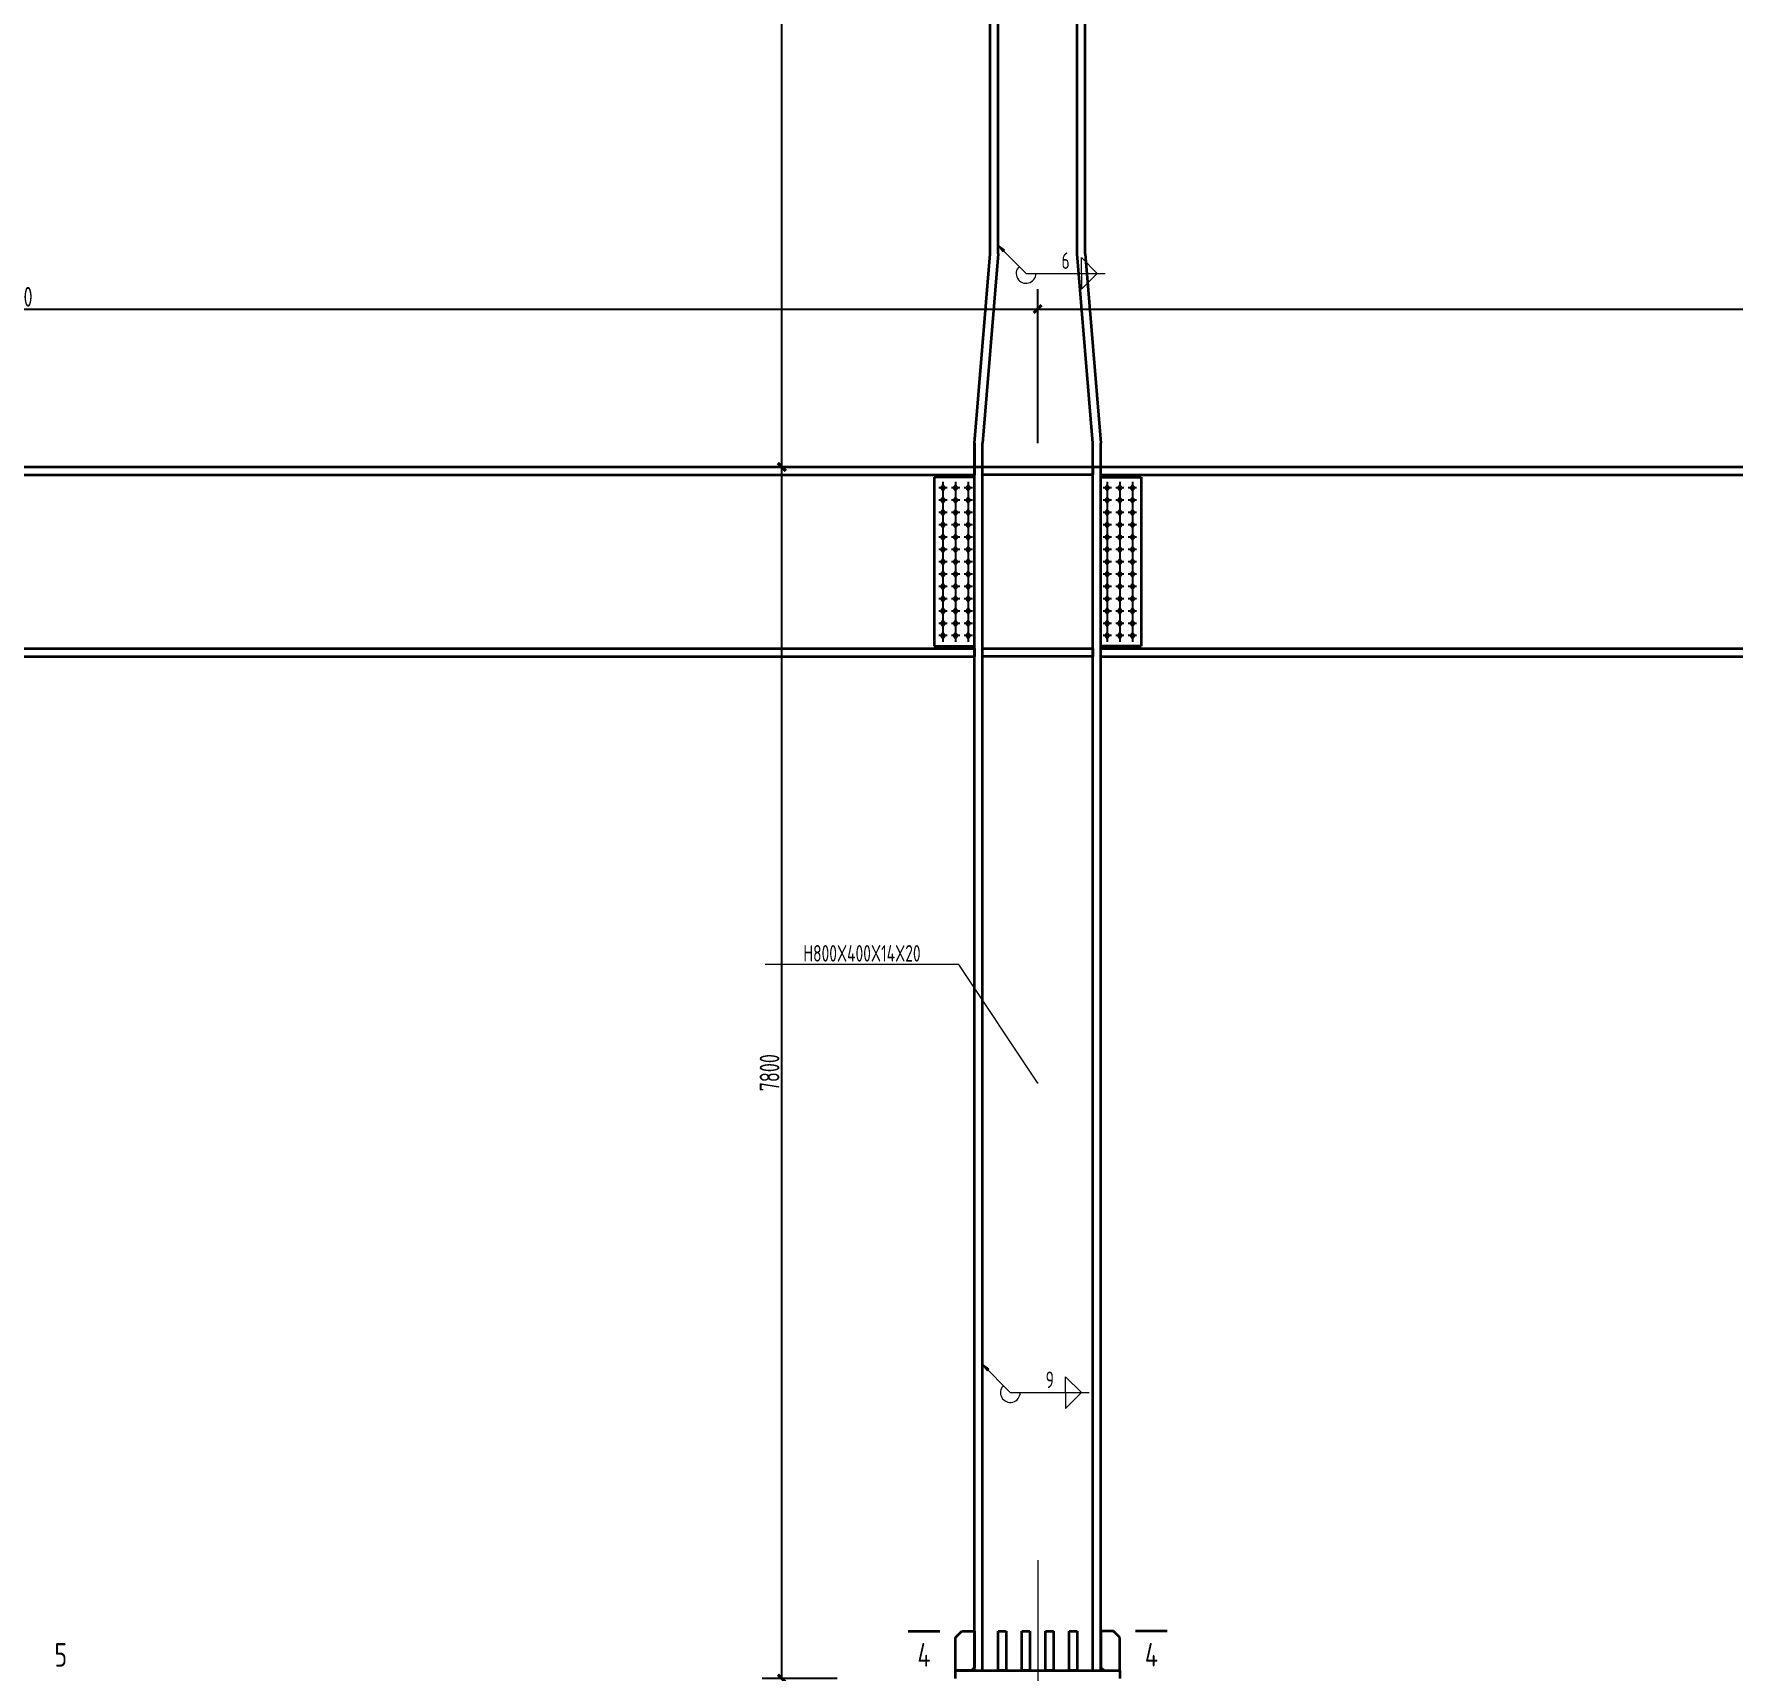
# Model space of a CAD drawing. Extents: x 19118 to 566552, y -1188739 to 92943.
# Drawn here: x 123992 to 145507, y -949083 to -928354 of the extents above; entities that cross this region are included whole.
import ezdxf
from ezdxf.enums import TextEntityAlignment as Align

# ---------------------------------------------------------------- set-up
doc = ezdxf.new("R2010")
doc.units = 0
doc.header["$LTSCALE"] = 1000
doc.header["$MEASUREMENT"] = 0
doc.linetypes.add('线型6', pattern=[8.75, 5, -1.25, 1.25, -1.25])
doc.layers.get('0').update_dxf_attribs({"linetype": 'CONTINUOUS'})
doc.layers.get('Defpoints').update_dxf_attribs({"linetype": 'CONTINUOUS'})
doc.layers.add('10', color=7, linetype='CONTINUOUS')
for name, color, linetype, lineweight in [('111', 9, '线型6', 18), ('14', 2, 'CONTINUOUS', 35), ('字符串标注', 9, 'CONTINUOUS', 18), ('尺寸标注', 9, 'CONTINUOUS', 18), ('柱子', 3, 'CONTINUOUS', 35), ('焊缝标注', 9, 'CONTINUOUS', 18)]:
    doc.layers.add(name, color=color, linetype=linetype, lineweight=lineweight)
doc.styles.add('PkpmHz', font='Pkpmeng', dxfattribs={"width": 0.7, "bigfont": 'hztxt'})
doc.dimstyles.new('Pkpm_1.00', dxfattribs={"dimtxt": 250, "dimasz": 100, "dimexe": 250, "dimexo": 0.0625, "dimgap": 30, "dimtad": 1, "dimdec": 0, "dimrnd": 5, "dimzin": 0, "dimdsep": 46, "dimtxsty": 'PkpmHz', "dimblk1": 'ARCHTICK', "dimblk2": 'ARCHTICK', "dimsah": 1, "dimcen": 0.09, "dimadec": 0, "dimazin": 0, "dimtfac": 1, "dimtdec": 0, "dimtmove": 2, "dimatfit": 1, "dimfxl": 1, "dimtolj": 1, "dimtzin": 0, "dimarcsym": 0})

# ---------------------------------------------------------------- blocks, each defined once
blk = doc.blocks.new('_ArchTick')
at = {"color": 0, "linetype": 'ByBlock', "const_width": 0.4}
blk.add_lwpolyline([(-0.5, -0.5), (0.5, 0.5)], dxfattribs=at)
blk = doc.blocks.new('*D72')
at = {"layer": 'Defpoints', "color": 0, "linetype": 'Continuous'}
for p in [(133462, -933837), (136702, -933837), (136702, -949177)]:
    blk.add_point(p, dxfattribs=at)
at = {"layer": '尺寸标注', "color": 0, "linetype": 'Continuous', "lineweight": -2}
for p, q in [((134162, -933837), (133212, -933837)), ((133462, -949177), (133462, -933837)), ((134162, -949177), (133212, -949177))]:
    blk.add_line(p, q, dxfattribs=at)
at = {"layer": '尺寸标注', "color": 0, "linetype": 'Continuous', "lineweight": -2, "xscale": 100, "yscale": 100, "zscale": 100}
for p, rotation in [((133462, -933837), 90), ((133462, -949177), 270)]:
    blk.add_blockref('_ArchTick', p, dxfattribs=dict(at, rotation=rotation))
at = {"layer": '尺寸标注', "color": 0, "linetype": 'Continuous', "insert": (133307, -941507), "char_height": 250, "attachment_point": 5, "rotation": 90, "style": 'PkpmHz'}
blk.add_mtext('\\A1;7800', dxfattribs=at)
blk = doc.blocks.new('*D73')
at = {"layer": 'Defpoints', "color": 0, "linetype": 'Continuous'}
for p in [(133462, -920577), (136702, -920577), (136702, -933837)]:
    blk.add_point(p, dxfattribs=at)
at = {"layer": '尺寸标注', "color": 0, "linetype": 'Continuous', "lineweight": -2}
for p, q in [((134162, -920577), (133212, -920577)), ((133462, -933837), (133462, -920577)), ((134162, -933837), (133212, -933837))]:
    blk.add_line(p, q, dxfattribs=at)
at = {"layer": '尺寸标注', "color": 0, "linetype": 'Continuous', "lineweight": -2, "xscale": 100, "yscale": 100, "zscale": 100}
for p, rotation in [((133462, -920577), 90), ((133462, -933837), 270)]:
    blk.add_blockref('_ArchTick', p, dxfattribs=dict(at, rotation=rotation))
at = {"layer": '尺寸标注', "color": 0, "linetype": 'Continuous', "insert": (133307, -927207), "char_height": 250, "attachment_point": 5, "rotation": 90, "style": 'PkpmHz'}
blk.add_mtext('\\A1;6500', dxfattribs=at)
blk = doc.blocks.new('*D77')
at = {"layer": 'Defpoints', "color": 0, "linetype": 'Continuous'}
for p in [(136702, -931837), (110702, -933717), (136702, -933837)]:
    blk.add_point(p, dxfattribs=at)
at = {"layer": '尺寸标注', "color": 0, "linetype": 'Continuous', "lineweight": -2}
for p, q in [((110702, -933417), (110702, -931587)), ((136702, -933537), (136702, -931587)), ((110702, -931837), (136702, -931837))]:
    blk.add_line(p, q, dxfattribs=at)
at = {"layer": '尺寸标注', "color": 0, "linetype": 'Continuous', "lineweight": -2, "xscale": 100, "yscale": 100, "zscale": 100, "rotation": 180}
blk.add_blockref('_ArchTick', (110702, -931837), dxfattribs=at)
at = {"layer": '尺寸标注', "color": 0, "linetype": 'Continuous', "lineweight": -2, "xscale": 100, "yscale": 100, "zscale": 100}
blk.add_blockref('_ArchTick', (136702, -931837), dxfattribs=at)
at = {"layer": '尺寸标注', "color": 0, "linetype": 'Continuous', "insert": (123702, -931682), "char_height": 250, "attachment_point": 5, "style": 'PkpmHz'}
blk.add_mtext('\\A1;13000', dxfattribs=at)
blk = doc.blocks.new('*D78')
at = {"layer": 'Defpoints', "color": 0, "linetype": 'Continuous'}
for p in [(162702, -931837), (136702, -933837), (162702, -933837)]:
    blk.add_point(p, dxfattribs=at)
at = {"layer": '尺寸标注', "color": 0, "linetype": 'Continuous', "lineweight": -2}
for p, q in [((136702, -933537), (136702, -931587)), ((162702, -933537), (162702, -931587)), ((136702, -931837), (162702, -931837))]:
    blk.add_line(p, q, dxfattribs=at)
at = {"layer": '尺寸标注', "color": 0, "linetype": 'Continuous', "lineweight": -2, "xscale": 100, "yscale": 100, "zscale": 100, "rotation": 180}
blk.add_blockref('_ArchTick', (136702, -931837), dxfattribs=at)
at = {"layer": '尺寸标注', "color": 0, "linetype": 'Continuous', "lineweight": -2, "xscale": 100, "yscale": 100, "zscale": 100}
blk.add_blockref('_ArchTick', (162702, -931837), dxfattribs=at)
at = {"layer": '尺寸标注', "color": 0, "linetype": 'Continuous', "insert": (149702, -931682), "char_height": 250, "attachment_point": 5, "style": 'PkpmHz'}
blk.add_mtext('\\A1;13000', dxfattribs=at)

msp = doc.modelspace()

# ---------------------------------------------------------------- hatches: boundary and pattern name
at = {"layer": '10'}
for points in [[(135502.33, -934067.43), (135476.08, -934101.55), (135502.33, -934135.68), (135528.59, -934101.55), (135502.33, -934067.43)], [(135662.33, -934067.43), (135636.08, -934101.55), (135662.33, -934135.68), (135688.59, -934101.55), (135662.33, -934067.43)], [(135822.34, -934067.43), (135796.08, -934101.55), (135822.34, -934135.68), (135848.59, -934101.55), (135822.34, -934067.43)], [(137582.33, -934067.43), (137556.08, -934101.55), (137582.33, -934135.68), (137608.58, -934101.55), (137582.33, -934067.43)], [(137742.33, -934067.43), (137716.08, -934101.55), (137742.33, -934135.68), (137768.58, -934101.55), (137742.33, -934067.43)], [(137902.33, -934067.43), (137876.08, -934101.55), (137902.33, -934135.68), (137928.59, -934101.55), (137902.33, -934067.43)], [(135502.33, -934223.35), (135476.08, -934257.48), (135502.33, -934291.6), (135528.59, -934257.48), (135502.33, -934223.35)], [(135502.33, -934379.27), (135476.08, -934413.4), (135502.33, -934447.52), (135528.59, -934413.4), (135502.33, -934379.27)], [(135662.33, -934223.35), (135636.08, -934257.48), (135662.33, -934291.6), (135688.59, -934257.48), (135662.33, -934223.35)], [(135662.33, -934379.27), (135636.08, -934413.4), (135662.33, -934447.52), (135688.59, -934413.4), (135662.33, -934379.27)], [(135822.34, -934223.35), (135796.08, -934257.48), (135822.34, -934291.6), (135848.59, -934257.48), (135822.34, -934223.35)], [(135822.34, -934379.27), (135796.08, -934413.4), (135822.34, -934447.52), (135848.59, -934413.4), (135822.34, -934379.27)], [(137582.33, -934223.35), (137556.08, -934257.48), (137582.33, -934291.6), (137608.58, -934257.48), (137582.33, -934223.35)], [(137582.33, -934379.27), (137556.08, -934413.4), (137582.33, -934447.52), (137608.58, -934413.4), (137582.33, -934379.27)], [(137742.33, -934223.35), (137716.08, -934257.48), (137742.33, -934291.6), (137768.58, -934257.48), (137742.33, -934223.35)], [(137742.33, -934379.27), (137716.08, -934413.4), (137742.33, -934447.52), (137768.58, -934413.4), (137742.33, -934379.27)], [(137902.33, -934223.35), (137876.08, -934257.48), (137902.33, -934291.6), (137928.59, -934257.48), (137902.33, -934223.35)], [(137902.33, -934379.27), (137876.08, -934413.4), (137902.33, -934447.52), (137928.59, -934413.4), (137902.33, -934379.27)], [(135502.33, -934535.19), (135476.08, -934569.32), (135502.33, -934603.44), (135528.59, -934569.32), (135502.33, -934535.19)], [(135662.33, -934535.19), (135636.08, -934569.32), (135662.33, -934603.44), (135688.59, -934569.32), (135662.33, -934535.19)], [(135822.34, -934535.19), (135796.08, -934569.32), (135822.34, -934603.44), (135848.59, -934569.32), (135822.34, -934535.19)], [(137582.33, -934535.19), (137556.08, -934569.32), (137582.33, -934603.44), (137608.58, -934569.32), (137582.33, -934535.19)], [(137742.33, -934535.19), (137716.08, -934569.32), (137742.33, -934603.44), (137768.58, -934569.32), (137742.33, -934535.19)], [(137902.33, -934535.19), (137876.08, -934569.32), (137902.33, -934603.44), (137928.59, -934569.32), (137902.33, -934535.19)], [(135502.33, -934691.11), (135476.08, -934725.24), (135502.33, -934759.36), (135528.59, -934725.24), (135502.33, -934691.11)], [(135662.33, -934691.11), (135636.08, -934725.24), (135662.33, -934759.36), (135688.59, -934725.24), (135662.33, -934691.11)], [(135822.34, -934691.11), (135796.08, -934725.24), (135822.34, -934759.36), (135848.59, -934725.24), (135822.34, -934691.11)], [(137582.33, -934691.11), (137556.08, -934725.24), (137582.33, -934759.36), (137608.58, -934725.24), (137582.33, -934691.11)], [(137742.33, -934691.11), (137716.08, -934725.24), (137742.33, -934759.36), (137768.58, -934725.24), (137742.33, -934691.11)], [(137902.33, -934691.11), (137876.08, -934725.24), (137902.33, -934759.36), (137928.59, -934725.24), (137902.33, -934691.11)], [(135502.33, -934847.04), (135476.08, -934881.16), (135502.33, -934915.29), (135528.59, -934881.16), (135502.33, -934847.04)], [(135502.33, -935002.95), (135476.08, -935037.08), (135502.33, -935071.2), (135528.59, -935037.08), (135502.33, -935002.95)], [(135662.33, -934847.04), (135636.08, -934881.16), (135662.33, -934915.29), (135688.59, -934881.16), (135662.33, -934847.04)], [(135662.33, -935002.95), (135636.08, -935037.08), (135662.33, -935071.2), (135688.59, -935037.08), (135662.33, -935002.95)], [(135822.34, -934847.04), (135796.08, -934881.16), (135822.34, -934915.29), (135848.59, -934881.16), (135822.34, -934847.04)], [(135822.34, -935002.95), (135796.08, -935037.08), (135822.34, -935071.2), (135848.59, -935037.08), (135822.34, -935002.95)], [(137582.33, -934847.04), (137556.08, -934881.16), (137582.33, -934915.29), (137608.58, -934881.16), (137582.33, -934847.04)], [(137582.33, -935002.95), (137556.08, -935037.08), (137582.33, -935071.2), (137608.58, -935037.08), (137582.33, -935002.95)], [(137742.33, -934847.04), (137716.08, -934881.16), (137742.33, -934915.29), (137768.58, -934881.16), (137742.33, -934847.04)], [(137742.33, -935002.95), (137716.08, -935037.08), (137742.33, -935071.2), (137768.58, -935037.08), (137742.33, -935002.95)], [(137902.33, -934847.04), (137876.08, -934881.16), (137902.33, -934915.29), (137928.59, -934881.16), (137902.33, -934847.04)], [(137902.33, -935002.95), (137876.08, -935037.08), (137902.33, -935071.2), (137928.59, -935037.08), (137902.33, -935002.95)], [(135502.33, -935158.88), (135476.08, -935193), (135502.33, -935227.13), (135528.59, -935193), (135502.33, -935158.88)], [(135662.33, -935158.88), (135636.08, -935193), (135662.33, -935227.13), (135688.59, -935193), (135662.33, -935158.88)], [(135822.34, -935158.88), (135796.08, -935193), (135822.34, -935227.13), (135848.59, -935193), (135822.34, -935158.88)], [(137582.33, -935158.88), (137556.08, -935193), (137582.33, -935227.13), (137608.58, -935193), (137582.33, -935158.88)], [(137742.33, -935158.88), (137716.08, -935193), (137742.33, -935227.13), (137768.58, -935193), (137742.33, -935158.88)], [(137902.33, -935158.88), (137876.08, -935193), (137902.33, -935227.13), (137928.59, -935193), (137902.33, -935158.88)], [(135502.33, -935314.8), (135476.08, -935348.92), (135502.33, -935383.04), (135528.59, -935348.92), (135502.33, -935314.8)], [(135662.33, -935314.8), (135636.08, -935348.92), (135662.33, -935383.04), (135688.59, -935348.92), (135662.33, -935314.8)], [(135822.34, -935314.8), (135796.08, -935348.92), (135822.34, -935383.04), (135848.59, -935348.92), (135822.34, -935314.8)], [(137582.33, -935314.8), (137556.08, -935348.92), (137582.33, -935383.04), (137608.58, -935348.92), (137582.33, -935314.8)], [(137742.33, -935314.8), (137716.08, -935348.92), (137742.33, -935383.04), (137768.58, -935348.92), (137742.33, -935314.8)], [(137902.33, -935314.8), (137876.08, -935348.92), (137902.33, -935383.04), (137928.59, -935348.92), (137902.33, -935314.8)], [(135502.33, -935470.71), (135476.08, -935504.84), (135502.33, -935538.96), (135528.59, -935504.84), (135502.33, -935470.71)], [(135502.33, -935626.64), (135476.08, -935660.76), (135502.33, -935694.89), (135528.59, -935660.76), (135502.33, -935626.64)], [(135662.33, -935470.71), (135636.08, -935504.84), (135662.33, -935538.96), (135688.59, -935504.84), (135662.33, -935470.71)], [(135662.33, -935626.64), (135636.08, -935660.76), (135662.33, -935694.89), (135688.59, -935660.76), (135662.33, -935626.64)], [(135822.34, -935470.71), (135796.08, -935504.84), (135822.34, -935538.96), (135848.59, -935504.84), (135822.34, -935470.71)], [(135822.34, -935626.64), (135796.08, -935660.76), (135822.34, -935694.89), (135848.59, -935660.76), (135822.34, -935626.64)], [(137582.33, -935470.71), (137556.08, -935504.84), (137582.33, -935538.96), (137608.58, -935504.84), (137582.33, -935470.71)], [(137582.33, -935626.64), (137556.08, -935660.76), (137582.33, -935694.89), (137608.58, -935660.76), (137582.33, -935626.64)], [(137742.33, -935470.71), (137716.08, -935504.84), (137742.33, -935538.96), (137768.58, -935504.84), (137742.33, -935470.71)], [(137742.33, -935626.64), (137716.08, -935660.76), (137742.33, -935694.89), (137768.58, -935660.76), (137742.33, -935626.64)], [(137902.33, -935470.71), (137876.08, -935504.84), (137902.33, -935538.96), (137928.59, -935504.84), (137902.33, -935470.71)], [(137902.33, -935626.64), (137876.08, -935660.76), (137902.33, -935694.89), (137928.59, -935660.76), (137902.33, -935626.64)], [(135502.33, -935782.55), (135476.08, -935816.68), (135502.33, -935850.8), (135528.59, -935816.68), (135502.33, -935782.55)], [(135662.33, -935782.55), (135636.08, -935816.68), (135662.33, -935850.8), (135688.59, -935816.68), (135662.33, -935782.55)], [(135822.34, -935782.55), (135796.08, -935816.68), (135822.34, -935850.8), (135848.59, -935816.68), (135822.34, -935782.55)], [(137582.33, -935782.55), (137556.08, -935816.68), (137582.33, -935850.8), (137608.58, -935816.68), (137582.33, -935782.55)], [(137742.33, -935782.55), (137716.08, -935816.68), (137742.33, -935850.8), (137768.58, -935816.68), (137742.33, -935782.55)], [(137902.33, -935782.55), (137876.08, -935816.68), (137902.33, -935850.8), (137928.59, -935816.68), (137902.33, -935782.55)], [(135502.33, -935938.48), (135476.08, -935972.6), (135502.33, -936006.73), (135528.59, -935972.6), (135502.33, -935938.48)], [(135662.33, -935938.48), (135636.08, -935972.6), (135662.33, -936006.73), (135688.59, -935972.6), (135662.33, -935938.48)], [(135822.34, -935938.48), (135796.08, -935972.6), (135822.34, -936006.73), (135848.59, -935972.6), (135822.34, -935938.48)], [(137582.33, -935938.48), (137556.08, -935972.6), (137582.33, -936006.73), (137608.58, -935972.6), (137582.33, -935938.48)], [(137742.33, -935938.48), (137716.08, -935972.6), (137742.33, -936006.73), (137768.58, -935972.6), (137742.33, -935938.48)], [(137902.33, -935938.48), (137876.08, -935972.6), (137902.33, -936006.73), (137928.59, -935972.6), (137902.33, -935938.48)]]:
    msp.add_hatch(color=1, dxfattribs=at).paths.add_polyline_path(points)
at = {"layer": '焊缝标注'}
for points in [[(136202.33, -931031.27), (136262.21, -931112.76), (136283.49, -931091.61)], [(136002.33, -945202.08), (136062.21, -945283.57), (136083.49, -945262.41)]]:
    msp.add_hatch(color=256, dxfattribs=at).paths.add_polyline_path(points)

# ---------------------------------------------------------------- linework, layer by layer
at = {"layer": '10', "ltscale": 100}
for p, q in [((135554.83, -934101.55), (135449.83, -934101.55)), ((135502.33, -934022.8), (135502.33, -934180.31)), ((135714.83, -934101.55), (135609.84, -934101.55)), ((135662.33, -934022.8), (135662.33, -934180.31)), ((135874.83, -934101.55), (135769.84, -934101.55)), ((135822.34, -934022.8), (135822.34, -934180.31)), ((137634.84, -934101.55), (137529.83, -934101.55)), ((137582.33, -934022.8), (137582.33, -934180.31)), ((137794.83, -934101.55), (137689.83, -934101.55)), ((137742.33, -934022.8), (137742.33, -934180.31)), ((137954.84, -934101.55), (137849.83, -934101.55)), ((137902.33, -934022.8), (137902.33, -934180.31)), ((135554.83, -934257.48), (135449.83, -934257.48)), ((135502.33, -934178.73), (135502.33, -934336.23)), ((135502.33, -934334.65), (135502.33, -934492.15)), ((135714.83, -934257.48), (135609.84, -934257.48)), ((135662.33, -934178.73), (135662.33, -934336.23)), ((135662.33, -934334.65), (135662.33, -934492.15)), ((135874.83, -934257.48), (135769.84, -934257.48)), ((135822.34, -934178.73), (135822.34, -934336.23)), ((135822.34, -934334.65), (135822.34, -934492.15)), ((137634.84, -934257.48), (137529.83, -934257.48)), ((137582.33, -934178.73), (137582.33, -934336.23)), ((137582.33, -934334.65), (137582.33, -934492.15)), ((137794.83, -934257.48), (137689.83, -934257.48)), ((137742.33, -934178.73), (137742.33, -934336.23)), ((137742.33, -934334.65), (137742.33, -934492.15)), ((137954.84, -934257.48), (137849.83, -934257.48)), ((137902.33, -934178.73), (137902.33, -934336.23)), ((137902.33, -934334.65), (137902.33, -934492.15)), ((135554.83, -934413.4), (135449.83, -934413.4)), ((135554.83, -934569.32), (135449.83, -934569.32)), ((135502.33, -934490.57), (135502.33, -934648.07)), ((135714.83, -934413.4), (135609.84, -934413.4)), ((135714.83, -934569.32), (135609.84, -934569.32)), ((135662.33, -934490.57), (135662.33, -934648.07)), ((135874.83, -934413.4), (135769.84, -934413.4)), ((135874.83, -934569.32), (135769.84, -934569.32)), ((135822.34, -934490.57), (135822.34, -934648.07)), ((137634.84, -934413.4), (137529.83, -934413.4)), ((137634.84, -934569.32), (137529.83, -934569.32)), ((137582.33, -934490.57), (137582.33, -934648.07)), ((137794.83, -934413.4), (137689.83, -934413.4)), ((137794.83, -934569.32), (137689.83, -934569.32)), ((137742.33, -934490.57), (137742.33, -934648.07)), ((137954.84, -934413.4), (137849.83, -934413.4)), ((137954.84, -934569.32), (137849.83, -934569.32)), ((137902.33, -934490.57), (137902.33, -934648.07)), ((135554.83, -934725.24), (135449.83, -934725.24)), ((135502.33, -934646.49), (135502.33, -934803.99)), ((135502.33, -934802.41), (135502.33, -934959.91)), ((135714.83, -934725.24), (135609.84, -934725.24)), ((135662.33, -934646.49), (135662.33, -934803.99)), ((135662.33, -934802.41), (135662.33, -934959.91)), ((135874.83, -934725.24), (135769.84, -934725.24)), ((135822.34, -934646.49), (135822.34, -934803.99)), ((135822.34, -934802.41), (135822.34, -934959.91)), ((137634.84, -934725.24), (137529.83, -934725.24)), ((137582.33, -934646.49), (137582.33, -934803.99)), ((137582.33, -934802.41), (137582.33, -934959.91)), ((137794.83, -934725.24), (137689.83, -934725.24)), ((137742.33, -934646.49), (137742.33, -934803.99)), ((137742.33, -934802.41), (137742.33, -934959.91)), ((137954.84, -934725.24), (137849.83, -934725.24)), ((137902.33, -934646.49), (137902.33, -934803.99)), ((137902.33, -934802.41), (137902.33, -934959.91)), ((135554.83, -934881.16), (135449.83, -934881.16)), ((135502.33, -934958.33), (135502.33, -935115.83)), ((135714.83, -934881.16), (135609.84, -934881.16)), ((135662.33, -934958.33), (135662.33, -935115.83)), ((135874.83, -934881.16), (135769.84, -934881.16)), ((135822.34, -934958.33), (135822.34, -935115.83)), ((137634.84, -934881.16), (137529.83, -934881.16)), ((137582.33, -934958.33), (137582.33, -935115.83)), ((137794.83, -934881.16), (137689.83, -934881.16)), ((137742.33, -934958.33), (137742.33, -935115.83)), ((137954.84, -934881.16), (137849.83, -934881.16)), ((137902.33, -934958.33), (137902.33, -935115.83)), ((135554.83, -935037.08), (135449.83, -935037.08)), ((135554.83, -935193), (135449.83, -935193)), ((135502.33, -935114.25), (135502.33, -935271.75)), ((135714.83, -935037.08), (135609.84, -935037.08)), ((135714.83, -935193), (135609.84, -935193)), ((135662.33, -935114.25), (135662.33, -935271.75)), ((135874.83, -935037.08), (135769.84, -935037.08)), ((135874.83, -935193), (135769.84, -935193)), ((135822.34, -935114.25), (135822.34, -935271.75)), ((137634.84, -935037.08), (137529.83, -935037.08)), ((137634.84, -935193), (137529.83, -935193)), ((137582.33, -935114.25), (137582.33, -935271.75)), ((137794.83, -935037.08), (137689.83, -935037.08)), ((137794.83, -935193), (137689.83, -935193)), ((137742.33, -935114.25), (137742.33, -935271.75)), ((137954.84, -935037.08), (137849.83, -935037.08)), ((137954.84, -935193), (137849.83, -935193)), ((137902.33, -935114.25), (137902.33, -935271.75)), ((135554.83, -935348.92), (135449.83, -935348.92)), ((135502.33, -935270.17), (135502.33, -935427.67)), ((135502.33, -935426.09), (135502.33, -935583.59)), ((135714.83, -935348.92), (135609.84, -935348.92)), ((135662.33, -935270.17), (135662.33, -935427.67)), ((135662.33, -935426.09), (135662.33, -935583.59)), ((135874.83, -935348.92), (135769.84, -935348.92)), ((135822.34, -935270.17), (135822.34, -935427.67)), ((135822.34, -935426.09), (135822.34, -935583.59)), ((137634.84, -935348.92), (137529.83, -935348.92)), ((137582.33, -935270.17), (137582.33, -935427.67)), ((137582.33, -935426.09), (137582.33, -935583.59)), ((137794.83, -935348.92), (137689.83, -935348.92)), ((137742.33, -935270.17), (137742.33, -935427.67)), ((137742.33, -935426.09), (137742.33, -935583.59)), ((137954.84, -935348.92), (137849.83, -935348.92)), ((137902.33, -935270.17), (137902.33, -935427.67)), ((137902.33, -935426.09), (137902.33, -935583.59)), ((135554.83, -935504.84), (135449.83, -935504.84)), ((135554.83, -935660.76), (135449.83, -935660.76)), ((135502.33, -935582.01), (135502.33, -935739.51)), ((135714.83, -935504.84), (135609.84, -935504.84)), ((135714.83, -935660.76), (135609.84, -935660.76)), ((135662.33, -935582.01), (135662.33, -935739.51)), ((135874.83, -935504.84), (135769.84, -935504.84)), ((135874.83, -935660.76), (135769.84, -935660.76)), ((135822.34, -935582.01), (135822.34, -935739.51)), ((137634.84, -935504.84), (137529.83, -935504.84)), ((137634.84, -935660.76), (137529.83, -935660.76)), ((137582.33, -935582.01), (137582.33, -935739.51)), ((137794.83, -935504.84), (137689.83, -935504.84)), ((137794.83, -935660.76), (137689.83, -935660.76)), ((137742.33, -935582.01), (137742.33, -935739.51)), ((137954.84, -935504.84), (137849.83, -935504.84)), ((137954.84, -935660.76), (137849.83, -935660.76)), ((137902.33, -935582.01), (137902.33, -935739.51)), ((135554.83, -935816.68), (135449.83, -935816.68)), ((135502.33, -935737.93), (135502.33, -935895.43)), ((135502.33, -935893.85), (135502.33, -936051.35)), ((135714.83, -935816.68), (135609.84, -935816.68)), ((135662.33, -935737.93), (135662.33, -935895.43)), ((135662.33, -935893.85), (135662.33, -936051.35)), ((135874.83, -935816.68), (135769.84, -935816.68)), ((135822.34, -935737.93), (135822.34, -935895.43)), ((135822.34, -935893.85), (135822.34, -936051.35)), ((137634.84, -935816.68), (137529.83, -935816.68)), ((137582.33, -935737.93), (137582.33, -935895.43)), ((137582.33, -935893.85), (137582.33, -936051.35)), ((137794.83, -935816.68), (137689.83, -935816.68)), ((137742.33, -935737.93), (137742.33, -935895.43)), ((137742.33, -935893.85), (137742.33, -936051.35)), ((137954.84, -935816.68), (137849.83, -935816.68)), ((137902.33, -935737.93), (137902.33, -935895.43)), ((137902.33, -935893.85), (137902.33, -936051.35)), ((135554.83, -935972.6), (135449.83, -935972.6)), ((135714.83, -935972.6), (135609.84, -935972.6)), ((135874.83, -935972.6), (135769.84, -935972.6)), ((137634.84, -935972.6), (137529.83, -935972.6)), ((137794.83, -935972.6), (137689.83, -935972.6)), ((137954.84, -935972.6), (137849.83, -935972.6))]:
    msp.add_line(p, q, dxfattribs=at)
at = {"layer": '10', "color": 7, "lineweight": 35, "ltscale": 100}
for p, q in [((135062.33, -948577.08), (135462.33, -948577.08)), ((138342.34, -948577.08), (137942.34, -948577.08))]:
    msp.add_line(p, q, dxfattribs=at)
at = {"layer": '10', "color": 1, "linetype": 'Continuous'}
for points in [[(135502.33, -934067.43), (135476.08, -934101.55), (135502.33, -934135.68), (135528.59, -934101.55)], [(135662.33, -934067.43), (135636.08, -934101.55), (135662.33, -934135.68), (135688.59, -934101.55)], [(135822.34, -934067.43), (135796.08, -934101.55), (135822.34, -934135.68), (135848.59, -934101.55)], [(137582.33, -934067.43), (137556.08, -934101.55), (137582.33, -934135.68), (137608.58, -934101.55)], [(137742.33, -934067.43), (137716.08, -934101.55), (137742.33, -934135.68), (137768.58, -934101.55)], [(137902.33, -934067.43), (137876.08, -934101.55), (137902.33, -934135.68), (137928.59, -934101.55)], [(135502.33, -934223.35), (135476.08, -934257.48), (135502.33, -934291.6), (135528.59, -934257.48)], [(135502.33, -934379.27), (135476.08, -934413.4), (135502.33, -934447.52), (135528.59, -934413.4)], [(135662.33, -934223.35), (135636.08, -934257.48), (135662.33, -934291.6), (135688.59, -934257.48)], [(135662.33, -934379.27), (135636.08, -934413.4), (135662.33, -934447.52), (135688.59, -934413.4)], [(135822.34, -934223.35), (135796.08, -934257.48), (135822.34, -934291.6), (135848.59, -934257.48)], [(135822.34, -934379.27), (135796.08, -934413.4), (135822.34, -934447.52), (135848.59, -934413.4)], [(137582.33, -934223.35), (137556.08, -934257.48), (137582.33, -934291.6), (137608.58, -934257.48)], [(137582.33, -934379.27), (137556.08, -934413.4), (137582.33, -934447.52), (137608.58, -934413.4)], [(137742.33, -934223.35), (137716.08, -934257.48), (137742.33, -934291.6), (137768.58, -934257.48)], [(137742.33, -934379.27), (137716.08, -934413.4), (137742.33, -934447.52), (137768.58, -934413.4)], [(137902.33, -934223.35), (137876.08, -934257.48), (137902.33, -934291.6), (137928.59, -934257.48)], [(137902.33, -934379.27), (137876.08, -934413.4), (137902.33, -934447.52), (137928.59, -934413.4)], [(135502.33, -934535.19), (135476.08, -934569.32), (135502.33, -934603.44), (135528.59, -934569.32)], [(135662.33, -934535.19), (135636.08, -934569.32), (135662.33, -934603.44), (135688.59, -934569.32)], [(135822.34, -934535.19), (135796.08, -934569.32), (135822.34, -934603.44), (135848.59, -934569.32)], [(137582.33, -934535.19), (137556.08, -934569.32), (137582.33, -934603.44), (137608.58, -934569.32)], [(137742.33, -934535.19), (137716.08, -934569.32), (137742.33, -934603.44), (137768.58, -934569.32)], [(137902.33, -934535.19), (137876.08, -934569.32), (137902.33, -934603.44), (137928.59, -934569.32)], [(135502.33, -934691.11), (135476.08, -934725.24), (135502.33, -934759.36), (135528.59, -934725.24)], [(135662.33, -934691.11), (135636.08, -934725.24), (135662.33, -934759.36), (135688.59, -934725.24)], [(135822.34, -934691.11), (135796.08, -934725.24), (135822.34, -934759.36), (135848.59, -934725.24)], [(137582.33, -934691.11), (137556.08, -934725.24), (137582.33, -934759.36), (137608.58, -934725.24)], [(137742.33, -934691.11), (137716.08, -934725.24), (137742.33, -934759.36), (137768.58, -934725.24)], [(137902.33, -934691.11), (137876.08, -934725.24), (137902.33, -934759.36), (137928.59, -934725.24)], [(135502.33, -934847.04), (135476.08, -934881.16), (135502.33, -934915.29), (135528.59, -934881.16)], [(135502.33, -935002.95), (135476.08, -935037.08), (135502.33, -935071.2), (135528.59, -935037.08)], [(135662.33, -934847.04), (135636.08, -934881.16), (135662.33, -934915.29), (135688.59, -934881.16)], [(135662.33, -935002.95), (135636.08, -935037.08), (135662.33, -935071.2), (135688.59, -935037.08)], [(135822.34, -934847.04), (135796.08, -934881.16), (135822.34, -934915.29), (135848.59, -934881.16)], [(135822.34, -935002.95), (135796.08, -935037.08), (135822.34, -935071.2), (135848.59, -935037.08)], [(137582.33, -934847.04), (137556.08, -934881.16), (137582.33, -934915.29), (137608.58, -934881.16)], [(137582.33, -935002.95), (137556.08, -935037.08), (137582.33, -935071.2), (137608.58, -935037.08)], [(137742.33, -934847.04), (137716.08, -934881.16), (137742.33, -934915.29), (137768.58, -934881.16)], [(137742.33, -935002.95), (137716.08, -935037.08), (137742.33, -935071.2), (137768.58, -935037.08)], [(137902.33, -934847.04), (137876.08, -934881.16), (137902.33, -934915.29), (137928.59, -934881.16)], [(137902.33, -935002.95), (137876.08, -935037.08), (137902.33, -935071.2), (137928.59, -935037.08)], [(135502.33, -935158.88), (135476.08, -935193), (135502.33, -935227.13), (135528.59, -935193)], [(135662.33, -935158.88), (135636.08, -935193), (135662.33, -935227.13), (135688.59, -935193)], [(135822.34, -935158.88), (135796.08, -935193), (135822.34, -935227.13), (135848.59, -935193)], [(137582.33, -935158.88), (137556.08, -935193), (137582.33, -935227.13), (137608.58, -935193)], [(137742.33, -935158.88), (137716.08, -935193), (137742.33, -935227.13), (137768.58, -935193)], [(137902.33, -935158.88), (137876.08, -935193), (137902.33, -935227.13), (137928.59, -935193)], [(135502.33, -935314.8), (135476.08, -935348.92), (135502.33, -935383.04), (135528.59, -935348.92)], [(135662.33, -935314.8), (135636.08, -935348.92), (135662.33, -935383.04), (135688.59, -935348.92)], [(135822.34, -935314.8), (135796.08, -935348.92), (135822.34, -935383.04), (135848.59, -935348.92)], [(137582.33, -935314.8), (137556.08, -935348.92), (137582.33, -935383.04), (137608.58, -935348.92)], [(137742.33, -935314.8), (137716.08, -935348.92), (137742.33, -935383.04), (137768.58, -935348.92)], [(137902.33, -935314.8), (137876.08, -935348.92), (137902.33, -935383.04), (137928.59, -935348.92)], [(135502.33, -935470.71), (135476.08, -935504.84), (135502.33, -935538.96), (135528.59, -935504.84)], [(135502.33, -935626.64), (135476.08, -935660.76), (135502.33, -935694.89), (135528.59, -935660.76)], [(135662.33, -935470.71), (135636.08, -935504.84), (135662.33, -935538.96), (135688.59, -935504.84)], [(135662.33, -935626.64), (135636.08, -935660.76), (135662.33, -935694.89), (135688.59, -935660.76)], [(135822.34, -935470.71), (135796.08, -935504.84), (135822.34, -935538.96), (135848.59, -935504.84)], [(135822.34, -935626.64), (135796.08, -935660.76), (135822.34, -935694.89), (135848.59, -935660.76)], [(137582.33, -935470.71), (137556.08, -935504.84), (137582.33, -935538.96), (137608.58, -935504.84)], [(137582.33, -935626.64), (137556.08, -935660.76), (137582.33, -935694.89), (137608.58, -935660.76)], [(137742.33, -935470.71), (137716.08, -935504.84), (137742.33, -935538.96), (137768.58, -935504.84)], [(137742.33, -935626.64), (137716.08, -935660.76), (137742.33, -935694.89), (137768.58, -935660.76)], [(137902.33, -935470.71), (137876.08, -935504.84), (137902.33, -935538.96), (137928.59, -935504.84)], [(137902.33, -935626.64), (137876.08, -935660.76), (137902.33, -935694.89), (137928.59, -935660.76)], [(135502.33, -935782.55), (135476.08, -935816.68), (135502.33, -935850.8), (135528.59, -935816.68)], [(135662.33, -935782.55), (135636.08, -935816.68), (135662.33, -935850.8), (135688.59, -935816.68)], [(135822.34, -935782.55), (135796.08, -935816.68), (135822.34, -935850.8), (135848.59, -935816.68)], [(137582.33, -935782.55), (137556.08, -935816.68), (137582.33, -935850.8), (137608.58, -935816.68)], [(137742.33, -935782.55), (137716.08, -935816.68), (137742.33, -935850.8), (137768.58, -935816.68)], [(137902.33, -935782.55), (137876.08, -935816.68), (137902.33, -935850.8), (137928.59, -935816.68)], [(135502.33, -935938.48), (135476.08, -935972.6), (135502.33, -936006.73), (135528.59, -935972.6)], [(135662.33, -935938.48), (135636.08, -935972.6), (135662.33, -936006.73), (135688.59, -935972.6)], [(135822.34, -935938.48), (135796.08, -935972.6), (135822.34, -936006.73), (135848.59, -935972.6)], [(137582.33, -935938.48), (137556.08, -935972.6), (137582.33, -936006.73), (137608.58, -935972.6)], [(137742.33, -935938.48), (137716.08, -935972.6), (137742.33, -936006.73), (137768.58, -935972.6)], [(137902.33, -935938.48), (137876.08, -935972.6), (137902.33, -936006.73), (137928.59, -935972.6)]]:
    msp.add_lwpolyline(points, close=True, dxfattribs=at)
at = {"layer": '111', "ltscale": 100}
msp.add_line((136702.33, -947677.08), (136702.33, -953177.08), dxfattribs=at)
at = {"layer": '14', "ltscale": 100}
for p, q in [((136002.33, -933937.08), (136002.33, -933837.08)), ((136002.33, -933837.08), (137402.33, -933837.08)), ((137402.33, -933937.08), (136002.33, -933937.08)), ((137302.33, -933837.08), (137402.33, -933837.08)), ((137402.33, -933937.08), (137302.33, -933937.08)), ((137402.33, -933837.08), (137402.33, -933937.08)), ((135902.33, -933967.08), (135392.33, -933967.08)), ((135392.33, -933967.08), (135392.33, -936107.08)), ((135902.33, -936107.08), (135902.33, -933967.08)), ((137502.33, -936107.08), (137502.33, -933967.08)), ((137502.33, -933967.08), (138012.33, -933967.08)), ((138012.33, -933967.08), (138012.33, -936107.08)), ((135392.33, -936107.08), (135902.33, -936107.08)), ((138012.33, -936107.08), (137502.33, -936107.08)), ((136002.33, -936137.08), (137402.33, -936137.08)), ((136002.33, -936237.08), (136002.33, -936137.08)), ((137402.33, -936237.08), (136002.33, -936237.08)), ((137402.33, -936137.08), (137402.33, -936237.08)), ((135662.33, -948657.08), (135742.33, -948577.08)), ((135742.33, -948577.08), (135902.33, -948577.08)), ((135902.33, -948577.08), (135902.33, -949037.08)), ((136202.33, -949077.08), (136202.33, -948577.08)), ((136202.33, -948577.08), (136302.33, -948577.08)), ((136302.33, -948577.08), (136302.33, -949077.08)), ((136502.33, -949077.08), (136502.33, -948577.08)), ((136502.33, -948577.08), (136602.33, -948577.08)), ((136602.33, -948577.08), (136602.33, -949077.08)), ((136802.33, -949077.08), (136802.33, -948577.08)), ((136802.33, -948577.08), (136902.33, -948577.08)), ((136902.33, -948577.08), (136902.33, -949077.08)), ((137102.33, -949077.08), (137102.33, -948577.08)), ((137102.33, -948577.08), (137202.33, -948577.08)), ((137202.33, -948577.08), (137202.33, -949077.08)), ((137502.33, -948577.08), (137502.33, -949037.08)), ((137662.34, -948577.08), (137502.33, -948577.08)), ((137742.34, -948657.08), (137662.34, -948577.08)), ((135662.33, -949077.08), (135662.33, -948657.08)), ((137742.34, -949077.08), (137742.34, -948657.08)), ((135662.33, -949177.08), (135662.33, -949077.08)), ((135662.33, -949077.08), (137742.34, -949077.08)), ((135862.33, -949077.08), (135662.33, -949077.08)), ((135902.33, -949037.08), (135862.33, -949077.08)), ((136302.33, -949077.08), (136202.33, -949077.08)), ((136602.33, -949077.08), (136502.33, -949077.08)), ((136902.33, -949077.08), (136802.33, -949077.08)), ((137202.33, -949077.08), (137102.33, -949077.08)), ((137502.33, -949037.08), (137542.34, -949077.08)), ((137542.34, -949077.08), (137742.34, -949077.08)), ((137742.34, -949077.08), (137742.34, -949177.08))]:
    msp.add_line(p, q, dxfattribs=at)
at = {"layer": '字符串标注', "ltscale": 100}
for p, q in [((135702.33, -940137.08), (133252.33, -940137.08)), ((136702.33, -941637.08), (135702.33, -940137.08))]:
    msp.add_line(p, q, dxfattribs=at)
at = {"layer": '字符串标注', "ltscale": 100, "const_width": 10}
msp.add_lwpolyline([(136707.33, -941637.08, 1), (136697.33, -941637.08, 1)], format="xyb", close=True, dxfattribs=at)
at = {"layer": '柱子', "ltscale": 100}
for p, q in [((136102.33, -931137.08), (136102.33, -922353.85)), ((136202.33, -931137.08), (136202.33, -922353.85)), ((137202.33, -931137.08), (137202.33, -922353.85)), ((137302.33, -931137.08), (137302.33, -922353.85)), ((135902.33, -933537.08), (136102.33, -931137.08)), ((136202.33, -931137.08), (136002.33, -933537.08)), ((137402.33, -933537.08), (137202.33, -931137.08)), ((137302.33, -931137.08), (137502.33, -933537.08)), ((135902.33, -949077.08), (135902.33, -933537.08)), ((135902.33, -933537.08), (135902.33, -933937.08)), ((136002.33, -949077.08), (136002.33, -933537.08)), ((137402.33, -949077.08), (137402.33, -933537.08)), ((137502.33, -949077.08), (137502.33, -933537.08)), ((111502.34, -933837.08), (135902.33, -933837.08)), ((111502.34, -933937.08), (135902.33, -933937.08)), ((135902.33, -933837.08), (136002.33, -933837.08)), ((137402.33, -933837.08), (137502.33, -933837.08)), ((137502.33, -933837.08), (161902.33, -933837.08)), ((137502.33, -933937.08), (161902.33, -933937.08)), ((111502.34, -936137.08), (135902.33, -936137.08)), ((111502.34, -936237.08), (135902.33, -936237.08)), ((135902.33, -936137.08), (135902.33, -936237.08)), ((137502.33, -936137.08), (161902.33, -936137.08)), ((137502.33, -936237.08), (161902.33, -936237.08))]:
    msp.add_line(p, q, dxfattribs=at)
at = {"layer": '焊缝标注', "ltscale": 100}
for p, q in [((136202.33, -931031.27), (136554.91, -931385.81)), ((137254.91, -931185.81), (137454.91, -931385.81)), ((137254.91, -931385.81), (137254.91, -931185.81)), ((136554.91, -931385.81), (137554.91, -931385.81)), ((137254.91, -931585.81), (137454.91, -931385.81)), ((137254.91, -931385.81), (137254.91, -931585.81)), ((136002.33, -945202.08), (136354.91, -945556.62)), ((137054.91, -945356.62), (137254.91, -945556.62)), ((137054.91, -945556.62), (137054.91, -945356.62)), ((136354.91, -945556.62), (137354.91, -945556.62)), ((137054.91, -945756.62), (137254.91, -945556.62)), ((137054.91, -945556.62), (137054.91, -945756.62))]:
    msp.add_line(p, q, dxfattribs=at)
at = {"layer": '焊缝标注', "linetype": 'Continuous'}
for points in [[(136202.33, -931031.27), (136262.21, -931112.76), (136283.49, -931091.61)], [(136002.33, -945202.08), (136062.21, -945283.57), (136083.49, -945262.41)]]:
    msp.add_lwpolyline(points, close=True, dxfattribs=at)
at = {"layer": '焊缝标注', "ltscale": 100}
for centre, start in [((136554.91, -931385.81), 134.8405), ((136354.91, -945556.62), 134.840576)]:
    msp.add_arc(centre, 125, start, 0, dxfattribs=at)

# ---------------------------------------------------------------- texts
at = {"layer": '10', "color": 7, "lineweight": 25, "style": 'PkpmHz', "width": 0.77}
for s, p in [('5', (124331.65, -948878.22)), ('4', (135262.33, -948877.08)), ('4', (138142.34, -948877.08))]:
    msp.add_text(s, height=300, dxfattribs=at).set_placement(p, align=Align.MIDDLE_CENTER)
at = {"layer": '字符串标注', "style": 'PkpmHz', "width": 0.71}
msp.add_text('H800X400X14X20', height=210, dxfattribs=at).set_placement((134477.33, -940100.47), align=Align.CENTER)
at = {"layer": '焊缝标注', "style": 'PkpmHz', "width": 0.71}
for s, p in [('6', (137054.91, -931329.2)), ('9', (136854.91, -945500.01))]:
    msp.add_text(s, height=210, dxfattribs=at).set_placement(p, align=Align.CENTER)

# ---------------------------------------------------------------- dimensions: what is measured, and where the dimension line sits
at = {"layer": '尺寸标注', "linetype": 'Continuous'}
for base, p1, p2, text, picture, middle in [((133462.33, -920577.08), (136702.33, -933837.08), (136702.33, -920577.08), '6500', '*D73', (133307.33, -927207.08)), ((133462.33, -933837.08), (136702.33, -949177.08), (136702.33, -933837.08), '7800', '*D72', (133307.33, -941507.08))]:
    dim = msp.add_linear_dim(base=base, p1=p1, p2=p2, angle=90, text=text, dimstyle='Pkpm_1.00', override={"dimexo": 2539.999756, "dimtih": 0, "dimtoh": 0}, dxfattribs=at)
    dim.commit()
    dim.dimension.update_dxf_attribs({"geometry": picture, "text_midpoint": middle})
for base, p1, p2, picture, middle in [((136702.33, -931837.08), (110702.34, -933717.08), (136702.33, -933837.08), '*D77', (123702.34, -931682.08)), ((162702.33, -931837.08), (136702.33, -933837.08), (162702.33, -933837.08), '*D78', (149702.33, -931682.08))]:
    dim = msp.add_linear_dim(base=base, p1=p1, p2=p2, text='13000', dimstyle='Pkpm_1.00', override={"dimexo": 300, "dimtih": 0, "dimtoh": 0}, dxfattribs=at)
    dim.commit()
    dim.dimension.update_dxf_attribs({"geometry": picture, "text_midpoint": middle})

doc.saveas('drawing.dxf')
